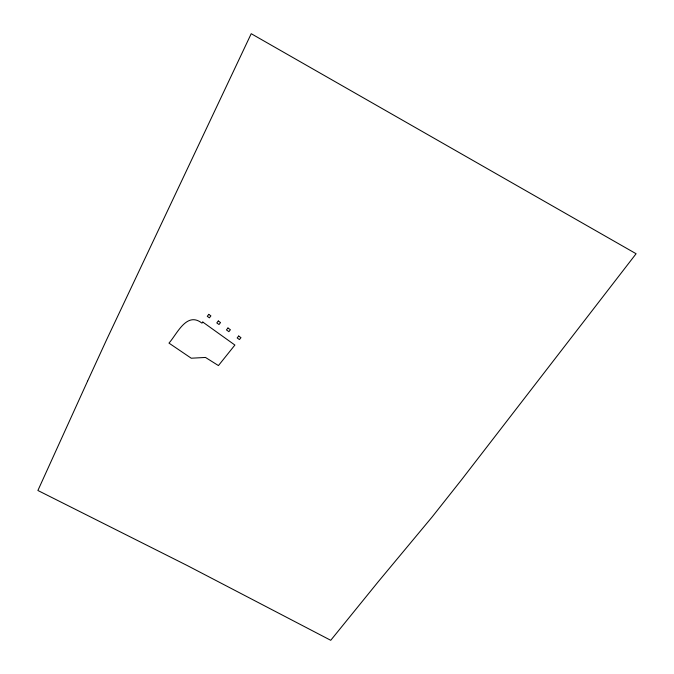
<?xml version="1.0" encoding="UTF-8"?>
<svg xmlns="http://www.w3.org/2000/svg" width="674" height="674" viewBox="0 0 674 674"><rect width="100%" height="100%" fill="white"/><g stroke="black" fill="none" stroke-linecap="round" stroke-linejoin="round"><path stroke-width="1.01" d="M87.561 381.164L37.896 490.487L187.33 565.579L330.732 640.3L378.299 581.654L432.169 516.907L461.53 479.795L636.104 253.736L251.217 33.7L106.45 340.058L87.561 381.164M202.781 322.054L201.947 323.132C186.647 311.102 177.136 333.95 168.972 343.108L191.248 358.214L205.494 357.447L218.435 365.578L234.897 345.054L202.781 322.054M208.772 314.362L207.272 316.308L209.387 317.833L210.895 315.887L208.772 314.362M218.3 320.984L216.792 322.922L219.008 324.514L220.524 322.576L218.3 320.984M227.964 327.994L226.447 329.915L228.882 331.667L230.398 329.746L227.964 327.994M238.697 336.031L237.164 337.944L239.43 339.578L240.963 337.666L238.697 336.031"/></g></svg>
